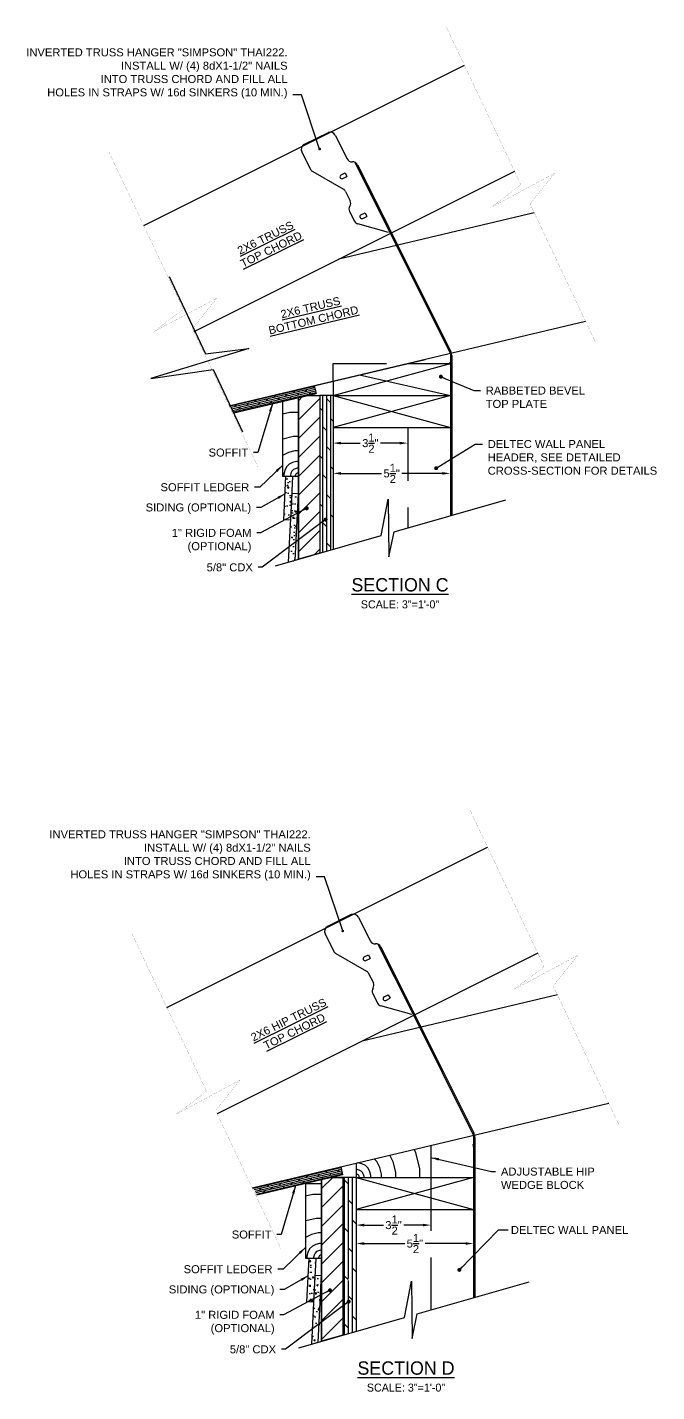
# Model space of a CAD drawing. Header units: inches. Extents: x -1316 to 22433, y -200 to 8737.
# Drawn here: x 5750 to 5779.5, y 1240.2 to 1304.1 of the extents above; entities that cross this region are included whole.
import ezdxf
from ezdxf.enums import TextEntityAlignment as Align

# ---------------------------------------------------------------- set-up
doc = ezdxf.new("R2010")
doc.units = ezdxf.units.IN
doc.header["$LTSCALE"] = 10
doc.header["$MEASUREMENT"] = 0
doc.header["$PDMODE"] = 34
doc.header["$PDSIZE"] = 18
doc.linetypes.add('HIDDEN', pattern=[0.375, 0.25, -0.125])
doc.layers.get('0').update_dxf_attribs({"linetype": 'CONTINUOUS'})
doc.layers.get('DefPoints').update_dxf_attribs({"linetype": 'CONTINUOUS'})
for name, color, linetype in [('6B2A-D-DETAIL$0$A-Anno-Symb', 5, 'CONTINUOUS'), ('6B2A-D-DETAIL$0$WALL', 7, 'CONTINUOUS'), ('6B2A-E-DETAIL$0$A-Anno-Symb', 5, 'CONTINUOUS'), ('DIM', 4, 'CONTINUOUS'), ('HATCH', 5, 'CONTINUOUS'), ('S-HDWR', 104, 'CONTINUOUS'), ('S-ROOF', 2, 'CONTINUOUS'), ('S-TXT', 222, 'CONTINUOUS'), ('S-WALL', 6, 'CONTINUOUS')]:
    doc.layers.add(name, color=color, linetype=linetype)
doc.styles.add('style1', font='arial.ttf')
doc.dimstyles.new('3', dxfattribs={"dimtxt": 0.375, "dimasz": 0.375, "dimexe": 0.125, "dimexo": 0.125, "dimgap": 0.125, "dimtad": 0, "dimdec": 4, "dimrnd": 0.0625, "dimzin": 0, "dimdsep": 46, "dimlunit": 4, "dimtxsty": 'style1', "dimcen": 0.09, "dimazin": 0, "dimtfac": 1, "dimtdec": 4, "dimtofl": 0, "dimtmove": 0, "dimatfit": 0, "dimfxl": 1, "dimtolj": 1, "dimtzin": 0, "dimarcsym": 0})
pattern_1 = [(45, (-451.4968, 308.503), (-0.44194174, 0.44194174), [])]
pattern_2 = [(50, (127.3383, 115.686), (0.7172602, -0.0627521), [0.075, -0.825]), (355, (127.3383, 115.686), (-0.1387513, 0.752192), [0.06, -0.66]), (100.4514, (127.3981, 115.68075), (0.5785094, 0.6894395), [0.0637402, -0.701142]), (46.1842, (127.3383, 115.886), (1.067241, -0.165519), [0.1125, -1.2375]), (96.6356, (127.4273, 115.8722), (0.934663, 0.974118), [0.09561, -1.051713]), (351.1842, (127.3383, 115.886), (0.934662, 0.9741186), [0.09, -0.99]), (21, (127.4383, 115.836), (0.596907, -0.4026189), [0.075, -0.825]), (326, (127.4383, 115.836), (0.2433153, 0.72515), [0.06, -0.66]), (71.4514, (127.48806, 115.8024), (0.8402226, 0.3225305), [0.0637402, -0.701142]), (37.5, (127.33832, 115.68597), (0.01215986, 0.33289385), [0, -0.652, 0, -0.67, 0, -0.6625]), (7.5, (127.3383, 115.68597), (0.26306954, 0.3944117), [0, -0.382, 0, -0.637, 0, -0.2525]), (327.5, (127.11532, 115.68597), (0.53382244, -0.02255487), [0, -0.25, 0, -0.78, 0, -1.035]), (317.5, (127.0153, 115.68597), (0.5831862, 0.100105), [0, -0.325, 0, -0.518, 0, -0.735])]
pattern_3 = [(50, (127.3383, 115.686), (0.7172602, -0.0627521), [0.075, -0.825]), (355, (127.3383, 115.686), (-0.1387513, 0.752192), [0.06, -0.66]), (100.4514, (127.3981, 115.68075), (0.5785094, 0.6894395), [0.0637402, -0.701142]), (46.1842, (127.3383, 115.886), (1.067241, -0.165519), [0.1125, -1.2375]), (96.6356, (127.4273, 115.8722), (0.934663, 0.974118), [0.09561, -1.051713]), (351.1842, (127.3383, 115.886), (0.934662, 0.9741186), [0.09, -0.99]), (21, (127.4383, 115.836), (0.596907, -0.4026189), [0.075, -0.825]), (326, (127.4383, 115.836), (0.2433153, 0.72515), [0.06, -0.66]), (71.4514, (127.48806, 115.8024), (0.8402226, 0.3225305), [0.0637402, -0.701142]), (37.5, (127.33832, 115.68597), (0.01215986, 0.33289385), [0, -0.652, 0, -0.67, 0, -0.6625]), (7.5, (127.3383, 115.68597), (0.26306954, 0.3944117), [0, -0.382, 0, -0.637, 0, -0.2525]), (327.5, (127.11532, 115.68597), (0.53382244, -0.02255487), [0, -0.25, 0, -0.78, 0, -1.035]), (317.5, (127.0153, 115.68597), (0.5831862, 0.100105), [0, -0.325, 0, -0.518, 0, -0.735])]

# ---------------------------------------------------------------- blocks, each defined once
blk = doc.blocks.new('*X821')
at = {"color": 0}
for p, q in [((1.266, 104.959), (0.916, 104.872)), ((1.663, 104.959), (1.266, 104.959)), ((0.937, 103.712), (0.916, 103.702)), ((1.417, 103.832), (0.937, 103.712)), ((1.664, 103.832), (1.417, 103.832)), ((1.203, 103.078), (0.922, 102.938)), ((1.508, 103.155), (1.203, 103.078)), ((1.665, 103.155), (1.508, 103.155)), ((0.922, 102.938), (0.916, 102.932)), ((1.107, 102.402), (1.026, 102.24)), ((1.236, 102.531), (1.107, 102.402)), ((1.398, 102.612), (1.236, 102.531)), ((1.574, 102.656), (1.398, 102.612)), ((1.521, 102.319), (1.433, 102.275)), ((1.616, 102.343), (1.521, 102.319)), ((1.665, 102.656), (1.574, 102.656)), ((1.666, 102.343), (1.616, 102.343)), ((1.026, 102.24), (0.982, 102.063)), ((0.982, 102.063), (0.982, 101.972)), ((1.319, 102.117), (1.295, 102.021)), ((1.295, 102.021), (1.295, 101.972)), ((1.363, 102.205), (1.319, 102.117)), ((1.433, 102.275), (1.363, 102.205)), ((1.533, 102.028), (1.523, 101.991)), ((1.523, 101.991), (1.523, 101.972)), ((1.55, 102.062), (1.533, 102.028)), ((1.576, 102.089), (1.55, 102.062)), ((1.61, 102.106), (1.576, 102.089)), ((1.647, 102.115), (1.61, 102.106)), ((1.666, 102.115), (1.647, 102.115))]:
    blk.add_line(p, q, dxfattribs=at)
blk = doc.blocks.new('*D932')
at = {"layer": 'DefPoints', "color": 0, "transparency": 16777216}
for p in [(0, -1.5), (5.5, -1.5), (5.5, -3.65)]:
    blk.add_point(p, dxfattribs=at)
at = {"layer": 'DIM', "color": 0, "lineweight": -2, "transparency": 16777216}
for p, q in [((0, -1.625), (0, -3.775)), ((5.5, -1.625), (5.5, -3.775)), ((0.375, -3.65), (2.273, -3.65)), ((5.125, -3.65), (3.227, -3.65))]:
    blk.add_line(p, q, dxfattribs=at)
at = {"layer": 'DIM', "color": 0, "transparency": 16777216}
for points in [[(0.375, -3.587), (0.375, -3.712), (0, -3.65)], [(5.125, -3.587), (5.125, -3.712), (5.5, -3.65)]]:
    blk.add_solid(points, dxfattribs=at)
at = {"layer": 'DIM', "color": 0, "transparency": 16777216, "insert": (2.75, -3.65), "char_height": 0.375, "attachment_point": 5, "style": 'style1'}
blk.add_mtext('\\A1;5{\\H1.000000x;\\S1/2;}"', dxfattribs=at)
blk = doc.blocks.new('*D933')
at = {"layer": 'DefPoints', "color": 0, "transparency": 16777216}
for p in [(0, -1.5), (3.5, -1.5), (3.5, -2.232)]:
    blk.add_point(p, dxfattribs=at)
at = {"layer": 'DIM', "color": 0, "lineweight": -2, "transparency": 16777216}
for p, q in [((0, -1.625), (0, -2.357)), ((3.5, -1.625), (3.5, -2.357)), ((0.375, -2.232), (1.273, -2.232)), ((3.125, -2.232), (2.227, -2.232))]:
    blk.add_line(p, q, dxfattribs=at)
at = {"layer": 'DIM', "color": 0, "transparency": 16777216}
for points in [[(0.375, -2.17), (0.375, -2.295), (0, -2.232)], [(3.125, -2.17), (3.125, -2.295), (3.5, -2.232)]]:
    blk.add_solid(points, dxfattribs=at)
at = {"layer": 'DIM', "color": 0, "transparency": 16777216, "insert": (1.75, -2.232), "char_height": 0.375, "attachment_point": 5, "style": 'style1'}
blk.add_mtext('\\A1;3{\\H1.000000x;\\S1/2;}"', dxfattribs=at)
blk = doc.blocks.new('6B2A-D-DETAIL$0$THA11-68-22')
for p, q in [((-5.731, 10.344), (-6.849, 9.785)), ((-5.396, 10.232), (-4.837, 9.114)), ((-6.961, 9.45), (-6.548, 8.623)), ((-4.48, 8.959), (-2.945, 5.891)), ((-6.448, 8.518), (-5.014, 7.698)), ((-5.125, 8.363), (-4.929, 8.461)), ((-4.929, 8.461), (-4.845, 8.293)), ((-4.35, 8.84), (-2.886, 5.912)), ((-5.041, 8.195), (-4.845, 8.293)), ((-4.915, 7.593), (-4.695, 7.154)), ((-4.725, 6.655), (-4.495, 6.195)), ((-4.19, 6.493), (-3.994, 6.591)), ((-4.106, 6.325), (-3.91, 6.423)), ((-3.994, 6.591), (-3.91, 6.423)), ((-2.893, 5.667), (-4.338, 6.066)), ((-2.945, 5.891), (0, 0)), ((-2.893, 5.925), (0.01, 0.12)), ((0, 0), (0, -7.61)), ((0.062, -0.103), (0.062, -7.592))]:
    blk.add_line(p, q)
for centre, radius, start, end in [((-5.619, 10.121), 0.25, 26.56505, 116.56505), ((-6.737, 9.562), 0.25, 116.56505, 206.56505), ((-4.613, 9.226), 0.25, 206.56505, 274.54074), ((-4.573, 8.728), 0.25, 26.56505, 94.54074), ((-6.324, 8.735), 0.25, 206.56505, 240.25512), ((-5.083, 8.279), 0.0938, 116.56505, 296.56505), ((-5.138, 7.481), 0.25, 26.56505, 60.25512), ((-4.919, 7.042), 0.25, 326.56505, 26.56505), ((-4.501, 6.766), 0.25, 146.56505, 206.56505), ((-4.148, 6.409), 0.0938, 116.56505, 296.56505), ((-4.272, 6.307), 0.25, 206.56505, 254.57784), ((-0.437, -0.103), 0.5, 360, 26.56505)]:
    blk.add_arc(centre, radius, start, end)
blk = doc.blocks.new('*X824')
at = {"color": 0}
for p, q in [((1.266, 104.959), (0.916, 104.872)), ((1.663, 104.959), (1.266, 104.959)), ((0.937, 103.712), (0.916, 103.702)), ((1.417, 103.832), (0.937, 103.712)), ((1.664, 103.832), (1.417, 103.832)), ((1.203, 103.078), (0.922, 102.938)), ((1.508, 103.155), (1.203, 103.078)), ((1.665, 103.155), (1.508, 103.155)), ((0.922, 102.938), (0.916, 102.932)), ((1.107, 102.402), (1.026, 102.24)), ((1.236, 102.531), (1.107, 102.402)), ((1.398, 102.612), (1.236, 102.531)), ((1.574, 102.656), (1.398, 102.612)), ((1.521, 102.319), (1.433, 102.275)), ((1.616, 102.343), (1.521, 102.319)), ((1.665, 102.656), (1.574, 102.656)), ((1.666, 102.343), (1.616, 102.343)), ((1.026, 102.24), (0.982, 102.063)), ((0.982, 102.063), (0.982, 101.972)), ((1.319, 102.117), (1.295, 102.021)), ((1.295, 102.021), (1.295, 101.972)), ((1.363, 102.205), (1.319, 102.117)), ((1.433, 102.275), (1.363, 102.205)), ((1.533, 102.028), (1.523, 101.991)), ((1.523, 101.991), (1.523, 101.972)), ((1.55, 102.062), (1.533, 102.028)), ((1.576, 102.089), (1.55, 102.062)), ((1.61, 102.106), (1.576, 102.089)), ((1.647, 102.115), (1.61, 102.106)), ((1.666, 102.115), (1.647, 102.115))]:
    blk.add_line(p, q, dxfattribs=at)
blk = doc.blocks.new('*X823')
at = {"color": 0}
for p, q in [((13.765, 105.511), (13.692, 105.656)), ((11.061, 105.025), (11.031, 105.025)), ((11.238, 104.981), (11.061, 105.025)), ((11.4, 104.9), (11.238, 104.981)), ((11.529, 104.771), (11.4, 104.9)), ((11.936, 105.085), (11.811, 105.21)), ((12.077, 104.804), (11.936, 105.085)), ((12.71, 105.069), (12.552, 105.386)), ((12.83, 104.59), (12.71, 105.069)), ((13.958, 104.741), (13.765, 105.511)), ((11.02, 104.712), (10.97, 104.712)), ((10.989, 104.483), (10.97, 104.483)), ((11.026, 104.474), (10.989, 104.483)), ((11.115, 104.688), (11.02, 104.712)), ((11.06, 104.457), (11.026, 104.474)), ((11.087, 104.43), (11.06, 104.457)), ((11.104, 104.397), (11.087, 104.43)), ((11.113, 104.36), (11.104, 104.397)), ((11.113, 104.341), (11.113, 104.36)), ((11.203, 104.644), (11.115, 104.688)), ((11.273, 104.574), (11.203, 104.644)), ((11.317, 104.486), (11.273, 104.574)), ((11.341, 104.39), (11.317, 104.486)), ((11.341, 104.341), (11.341, 104.39)), ((11.61, 104.609), (11.529, 104.771)), ((11.654, 104.432), (11.61, 104.609)), ((11.654, 104.341), (11.654, 104.432)), ((12.153, 104.499), (12.077, 104.804)), ((12.153, 104.342), (12.153, 104.499)), ((12.83, 104.343), (12.83, 104.59)), ((13.958, 104.344), (13.958, 104.741))]:
    blk.add_line(p, q, dxfattribs=at)
blk = doc.blocks.new('*D936')
at = {"layer": 'DefPoints', "color": 0, "transparency": 16777216}
for p in [(0, -1.5), (5.5, -1.5), (5.5, -3.097)]:
    blk.add_point(p, dxfattribs=at)
at = {"layer": 'DIM', "color": 0, "lineweight": -2, "transparency": 16777216}
for p, q in [((0, -1.625), (0, -3.222)), ((5.5, -1.625), (5.5, -3.222)), ((0.375, -3.097), (2.273, -3.097)), ((5.125, -3.097), (3.227, -3.097))]:
    blk.add_line(p, q, dxfattribs=at)
at = {"layer": 'DIM', "color": 0, "transparency": 16777216}
for points in [[(0.375, -3.034), (0.375, -3.159), (0, -3.097)], [(5.125, -3.034), (5.125, -3.159), (5.5, -3.097)]]:
    blk.add_solid(points, dxfattribs=at)
at = {"layer": 'DIM', "color": 0, "transparency": 16777216, "insert": (2.75, -3.097), "char_height": 0.375, "attachment_point": 5, "style": 'style1'}
blk.add_mtext('\\A1;5{\\H1.000000x;\\S1/2;}"', dxfattribs=at)
blk = doc.blocks.new('*D937')
at = {"layer": 'DefPoints', "color": 0, "transparency": 16777216}
for p in [(0, -1.5), (3.5, -1.5), (3.5, -2.232)]:
    blk.add_point(p, dxfattribs=at)
at = {"layer": 'DIM', "color": 0, "lineweight": -2, "transparency": 16777216}
for p, q in [((0, -1.625), (0, -2.357)), ((3.5, -1.625), (3.5, -2.357)), ((0.375, -2.232), (1.273, -2.232)), ((3.125, -2.232), (2.227, -2.232))]:
    blk.add_line(p, q, dxfattribs=at)
at = {"layer": 'DIM', "color": 0, "transparency": 16777216}
for points in [[(0.375, -2.17), (0.375, -2.295), (0, -2.232)], [(3.125, -2.17), (3.125, -2.295), (3.5, -2.232)]]:
    blk.add_solid(points, dxfattribs=at)
at = {"layer": 'DIM', "color": 0, "transparency": 16777216, "insert": (1.75, -2.232), "char_height": 0.375, "attachment_point": 5, "style": 'style1'}
blk.add_mtext('\\A1;3{\\H1.000000x;\\S1/2;}"', dxfattribs=at)
blk = doc.blocks.new('6B2A-E-DETAIL$0$THA11-68-22')
for p, q in [((-5.731, 10.344), (-6.849, 9.785)), ((-5.396, 10.232), (-4.837, 9.114)), ((-6.961, 9.45), (-6.548, 8.623)), ((-4.48, 8.959), (-2.945, 5.891)), ((-6.448, 8.518), (-5.014, 7.698)), ((-5.125, 8.363), (-4.929, 8.461)), ((-4.929, 8.461), (-4.845, 8.293)), ((-4.35, 8.84), (-2.886, 5.912)), ((-5.041, 8.195), (-4.845, 8.293)), ((-4.915, 7.593), (-4.695, 7.154)), ((-4.725, 6.655), (-4.495, 6.195)), ((-4.19, 6.493), (-3.994, 6.591)), ((-4.106, 6.325), (-3.91, 6.423)), ((-3.994, 6.591), (-3.91, 6.423)), ((-2.893, 5.667), (-4.338, 6.066)), ((-2.945, 5.891), (0, 0)), ((-2.893, 5.925), (0.01, 0.12)), ((0, 0), (0, -7.61)), ((0.062, -0.103), (0.062, -7.592))]:
    blk.add_line(p, q)
for centre, radius, start, end in [((-5.619, 10.121), 0.25, 26.56505, 116.56505), ((-6.737, 9.562), 0.25, 116.56505, 206.56505), ((-4.613, 9.226), 0.25, 206.56505, 274.54074), ((-4.573, 8.728), 0.25, 26.56505, 94.54074), ((-6.324, 8.735), 0.25, 206.56505, 240.25512), ((-5.083, 8.279), 0.0938, 116.56505, 296.56505), ((-5.138, 7.481), 0.25, 26.56505, 60.25512), ((-4.919, 7.042), 0.25, 326.56505, 26.56505), ((-4.501, 6.766), 0.25, 146.56505, 206.56505), ((-4.148, 6.409), 0.0938, 116.56505, 296.56505), ((-4.272, 6.307), 0.25, 206.56505, 254.57784), ((-0.437, -0.103), 0.5, 360, 26.56505)]:
    blk.add_arc(centre, radius, start, end)
blk = doc.blocks.new('*U830')
at = {"layer": 'HATCH'}
h = blk.add_hatch(dxfattribs=at)
h.set_pattern_fill('DOLMIT', color=256, scale=0.3125, angle=13.25, style=0)
h.set_pattern_definition([(13.25, (-1.08363, 0.4131), (-0.0179063, 0.0760453), []), (58.25, (-1.08363, 0.4131), (-0.187903, 0.116278), [0.110485, -0.220971])])
h.paths.add_polyline_path([(-4.8191, -0.47268), (-4.65515, -0.8192), (-0.79391, 0.0964), (-0.88043, 0.46128)])
h = blk.add_hatch(dxfattribs=at)
h.set_pattern_fill('ANSI31', color=256, scale=5, style=0)
h.set_pattern_definition(pattern_1)
h.paths.add_polyline_path([(-1.625, -7.67517), (-1.625, -0.10067), (-1.20044, 0), (-0.625, 0), (-0.625, -7.38889)])
h = blk.add_hatch(dxfattribs=at)
h.set_pattern_fill('DOLMIT', color=256, scale=0.75, angle=90, style=0)
h.set_pattern_definition([(90, (417.32993, -13.78472), (-0.1875, 1e-17), []), (135, (417.32993, -13.7847), (-0.375, -0.375), [0.265165, -0.5303308])])
h.paths.add_polyline_path([(0, 0), (-0.625, 0), (-0.625, -5.83467), (-0.38954, -5.68562, -0.2541743), (-0.41804, -5.63317, -1), (-0.29304, -5.63317, -0.59467468), (-0.38954, -5.68562), (-0.625, -5.83467), (-0.625, -7.38889), (0, -7.20997)])
h = blk.add_hatch(dxfattribs=at)
h.set_pattern_fill('AR-CONC', color=256, scale=0.1, style=0)
h.set_pattern_definition(pattern_2)
h.paths.add_polyline_path([(-1.99809, -5.84246), (-2.31021, -5.82722), (-2.20538, -3.77852), (-1.89878, -3.79372)])
h = blk.add_hatch(dxfattribs=at)
h.set_pattern_fill('AR-CONC', color=256, scale=0.1, style=0)
h.set_pattern_definition(pattern_2)
h.paths.add_polyline_path([(-1.625, -4.60919), (-1.93713, -4.59395), (-2.09413, -7.80947), (-1.77682, -7.71863)])
for p, q in [((5.5, 1.44153), (5.5, -5.63545)), ((5.5625, 1.44884), (5.5625, -5.61756))]:
    blk.add_line(p, q)
for centre in [(5, 1.44153), (5.0625, 1.44884)]:
    blk.add_arc(centre, 0.5, 0, 13.3399743)
at = {"layer": '6B2A-D-DETAIL$0$A-Anno-Symb', "const_width": 0.005}
for points in [[(5.31834, 17.25517), (8.80815, 9.8795), (7.40852, 8.81952), (10.38568, 10.41058), (9.23585, 8.97557), (12.30291, 2.49338)], [(-10.50454, 11.41439), (-7.01473, 4.03872), (-8.41436, 2.97874), (-5.43721, 4.5698), (-6.58704, 3.13479), (-3.51998, -3.3474)]]:
    blk.add_lwpolyline(points, dxfattribs=at)
at = {"layer": '6B2A-D-DETAIL$0$WALL'}
blk.add_line((-4.874, -0.4857), (4.32187, 1.69489), dxfattribs=at)
at = {"layer": 'HATCH'}
for p, q in [((0, 0), (5.5, 1.5)), ((1.24673, 0.96569), (5.5, 0)), ((5.5, 0), (0, -1.5)), ((0, 0), (5.5, -1.5))]:
    blk.add_line(p, q, dxfattribs=at)
for points in [[(-7.68332, 5.5808), (-5.97046, 1.9607), (-3.94516, 2.20462), (-8.53588, 0.79514), (-5.61983, 1.21965), (-4.24028, -1.69602)], [(-2.69149, -7.98048), (2.26133, -6.5626), (2.58699, -4.85981), (2.61833, -7.55439), (2.86477, -6.38985), (8.10134, -4.89074)]]:
    blk.add_lwpolyline(points, dxfattribs=at)
blk.add_lwpolyline([(-1.625, -7.67517), (-1.625, -0.10067), (-1.20044, 0), (-0.625, 0), (-0.625, -7.38889)], close=True, dxfattribs=at)
at = {"layer": 'S-ROOF'}
for p, q in [((-8.87162, 7.96322), (6.15897, 15.47851)), ((8.51184, 10.50576), (-6.51875, 2.99047)), ((9.43279, 8.55934), (0.27667, 6.38818)), ((-4.8191, -0.47268), (11.83749, 3.47704))]:
    blk.add_line(p, q, dxfattribs=at)
at = {"layer": 'S-WALL', "linetype": 'HIDDEN'}
for p, q in [((0, 0.67006), (0, 1.5)), ((0, 1.5), (3.5, 1.5))]:
    blk.add_line(p, q, dxfattribs=at)
at = {"layer": 'S-WALL'}
for p, q in [((3.5, 1.5), (5.5, 1.5)), ((5.5, 1.5), (5.5, -5.63545)), ((5.5, 1.5), (5.5, -5.63545)), ((0, 0.67006), (0, -7.20997)), ((-4.65515, -0.8192), (-0.79391, 0.0964)), ((-0.88043, 0.46128), (-0.79391, 0.0964)), ((-0.625, 0), (-0.625, -7.38889)), ((0, 0), (-0.625, 0)), ((0, 0), (5.5, 0)), ((-2.375, -0.27852), (-2.375, -3.77852)), ((-1.625, -0.10067), (-1.625, -7.67517)), ((0, -1.5), (5.5, -1.5)), ((-2.375, -3.77852), (-1.625, -3.77852))]:
    blk.add_line(p, q, dxfattribs=at)
at = {"layer": 'S-WALL', "color": 5, "linetype": 'HIDDEN'}
blk.add_line((3.5, -1.5), (3.5, -6.208), dxfattribs=at)
at = {"layer": 'S-WALL'}
for points in [[(-1.99809, -5.84246), (-2.31021, -5.82722), (-2.20538, -3.77852), (-1.89878, -3.79372)], [(-1.625, -4.60919), (-1.93713, -4.59395), (-2.09413, -7.80947), (-1.77682, -7.71863)]]:
    blk.add_lwpolyline(points, close=True, dxfattribs=at)
at = {"layer": 'HATCH'}
blk.add_blockref('*X821', (-3.29103, -105.75074), dxfattribs=at)
at = {"layer": 'S-HDWR'}
blk.add_blockref('6B2A-D-DETAIL$0$THA11-68-22', (5.5, 1.97425), dxfattribs=at)
at = {"layer": 'S-TXT', "style": 'style1'}
for s, rotation, p in [('%%U2X6 TRUSS', 26.3254257, (-3.0838, 7.22711)), ('%%uTOP CHORD', 26.3254257, (-2.81455, 6.68294)), ('%%U2X6 TRUSS', 13.3399743, (-1.01408, 3.94495)), ('%%uBOTTOM CHORD', 13.3399743, (-0.874, 3.35419))]:
    blk.add_text(s, height=0.375, rotation=rotation, dxfattribs=at).set_placement(p, align=Align.CENTER)
at = {"layer": 'S-TXT', "char_height": 0.375, "style": 'style1'}
for s, insert, attachment_point in [('INVERTED TRUSS HANGER "SIMPSON" THAI222. \\PINSTALL W/ (4) 8dX1-1/2" NAILS\\PINTO TRUSS CHORD AND FILL ALL \\PHOLES IN STRAPS W/ 16d SINKERS (10 MIN.)', (-2.13064, 13.90722), 9), ('\\A1;SOFFIT LEDGER', (-3.92475, -4.11145), 3), ('\\A1;SIDING (OPTIONAL)', (-3.8344, -5.05946), 3), ('{\\Fae2|c0;\\H1.667x;\\LSECTION C\\H0.5999x;\\l\\PSCALE: 3"=1\'-0"}', (3.14053, -9.27065), 5)]:
    blk.add_mtext(s, dxfattribs=dict(at, insert=insert, attachment_point=attachment_point))
for s, insert, width, attachment_point in [('\\A1;RABBETED BEVEL\\PTOP PLATE', (7.15686, 0.41931), 5.5111822, 1), ('\\A1;SOFFIT', (-3.96986, -2.48615), 0.625, 3), ('DELTEC WALL PANEL \\PHEADER, SEE DETAILED \\PCROSS-SECTION FOR DETAILS', (7.25095, -2.08664), 11.8582059, 1), ('\\A1;1" RIGID FOAM\\P(OPTIONAL)', (-3.82146, -6.24928), 5.0948333, 3), ('5/8" CDX', (-3.75675, -7.86587), 3.9803196, 3)]:
    blk.add_mtext(s, dxfattribs=dict(at, insert=insert, width=width, attachment_point=attachment_point))
at = {"layer": 'DIM'}
for p2, distance, picture, middle in [((5.5, -1.5), -2.14969, '*D932', (2.75, -3.64969)), ((3.5, -1.5), -0.73244, '*D933', (1.75, -2.23244))]:
    dim = blk.add_aligned_dim(p1=(0, -1.5), p2=p2, distance=distance, dimstyle='3', dxfattribs=at)
    dim.commit()
    dim.dimension.update_dxf_attribs({"geometry": picture, "text_midpoint": middle})
at = {"layer": 'S-TXT', "annotation_type": 0, "has_hookline": 1, "hookline_direction": 1}
for points, override, text_width in [([(-0.62674, 11.55281), (-1.48106, 14.09472), (-1.88064, 14.09472)], {"dimasz": 0.125, "dimgap": 0.25, "dimtad": 0, "dimldrblk": 'DOT'}, 12.15425), ([(-2.83899, -0.38854), (-3.52033, -2.67365), (-3.71986, -2.67365)], {"dimgap": 0.25, "dimtad": 0}, 1.82844), ([(-2.375, -3.27726), (-3.42887, -4.29895), (-3.67475, -4.29895)], {"dimgap": 0.25, "dimtad": 0}, 4.13216), ([(-2.24803, -4.61207), (-3.37733, -5.24696), (-3.5844, -5.24696)], {"dimgap": 0.25, "dimtad": 0}, 4.9057), ([(-1.22905, -5.28576), (-3.40322, -6.43678), (-3.57146, -6.43678)], {"dimasz": 0.1875, "dimgap": 0.25, "dimtad": 0, "dimldrblk": 'DOT'}, 3.64026), ([(-0.34903, -5.816), (-3.31263, -8.05337), (-3.50675, -8.05337)], {"dimasz": 0.1875, "dimgap": 0.25, "dimtad": 0, "dimldrblk": 'DOT'}, 2.14077)]:
    blk.add_leader(points, dimstyle='3', override=override, dxfattribs=dict(at, text_width=text_width))
at = {"layer": 'S-TXT', "annotation_type": 0, "has_hookline": 1, "hookline_direction": 0}
for points in [[(5.05432, 0.88281), (6.60149, 0.23181), (6.90686, 0.23181)], [(4.835, -3.40603), (6.66315, -2.27414), (7.00095, -2.27414)]]:
    blk.add_leader(points, dimstyle='3', override={"dimasz": 0.1875, "dimldrblk": 'DOT'}, dxfattribs=at)
blk = doc.blocks.new('*U839')
at = {"layer": 'HATCH'}
h = blk.add_hatch(dxfattribs=at)
h.set_pattern_fill('DOLMIT', color=256, scale=0.3125, angle=13.25, style=0)
h.set_pattern_definition([(13.25, (-0.80973, 0.47805), (-0.0179063, 0.0760453), []), (58.25, (-0.80973, 0.47805), (-0.187903, 0.116278), [0.110485, -0.220971])])
h.paths.add_polyline_path([(-0.72464, 0.49822), (-4.8191, -0.47268), (-4.65515, -0.8192), (-0.63812, 0.13334)])
h = blk.add_hatch(dxfattribs=at)
h.set_pattern_fill('ANSI31', color=256, scale=5, style=0)
h.set_pattern_definition(pattern_1)
h.paths.add_polyline_path([(-1.625, -7.67517), (-1.625, -0.10067), (-1.20044, 0), (-0.625, 0), (-0.625, -7.38889)])
h = blk.add_hatch(dxfattribs=at)
h.set_pattern_fill('DOLMIT', color=256, scale=0.75, angle=90, style=0)
h.set_pattern_definition([(90, (-1.83337, -0.15008), (-0.1875, 1e-17), []), (135, (-1.83337, -0.1501), (-0.375, -0.375), [0.265165, -0.53033])])
h.paths.add_polyline_path([(-0.625, -4.91062), (-0.37526, -4.80849, -0.1221021), (-0.38249, -4.77929, -1), (-0.25749, -4.77929, -0.782369), (-0.37526, -4.80849), (-0.625, -4.91062), (-0.625, -7.38889), (0, -7.20997), (0, 0), (-0.625, 0)])
h = blk.add_hatch(dxfattribs=at)
h.set_pattern_fill('AR-CONC', color=256, scale=0.1, style=0)
h.set_pattern_definition(pattern_3)
h.paths.add_polyline_path([(-1.99809, -5.84246), (-2.31021, -5.82722), (-2.20538, -3.77852), (-1.89878, -3.79372)])
h = blk.add_hatch(dxfattribs=at)
h.set_pattern_fill('AR-CONC', color=256, scale=0.1, style=0)
h.set_pattern_definition(pattern_3)
h.paths.add_polyline_path([(-1.625, -4.60919), (-1.93713, -4.59395), (-2.09413, -7.80947), (-1.77682, -7.71863)])
for p, q in [((5.5, 1.44153), (5.5, -5.63545)), ((5.5625, 1.44884), (5.5625, -5.61756))]:
    blk.add_line(p, q)
for centre in [(5, 1.44153), (5.0625, 1.44884)]:
    blk.add_arc(centre, 0.5, 0, 13.3399743)
at = {"layer": '6B2A-E-DETAIL$0$A-Anno-Symb', "const_width": 0.005}
for points in [[(5.31834, 17.25517), (8.80815, 9.8795), (7.40852, 8.81952), (10.38568, 10.41058), (9.23585, 8.97557), (12.30291, 2.49338)], [(-10.50454, 11.41439), (-7.01473, 4.03872), (-8.41436, 2.97874), (-5.43721, 4.5698), (-6.58704, 3.13479), (-3.51998, -3.3474)]]:
    blk.add_lwpolyline(points, dxfattribs=at)
at = {"layer": 'HATCH'}
for p, q in [((0, 0), (5.5, -1.5)), ((5.5, 0), (0, -1.5))]:
    blk.add_line(p, q, dxfattribs=at)
blk.add_lwpolyline([(-1.625, -7.67517), (-1.625, -0.10067), (-1.20044, 0), (-0.625, 0), (-0.625, -7.38889)], close=True, dxfattribs=at)
blk.add_lwpolyline([(-2.69149, -7.98048), (2.26133, -6.5626), (2.58699, -4.85981), (2.61833, -7.55439), (2.86477, -6.38985), (8.10134, -4.89074)], dxfattribs=at)
at = {"layer": 'S-ROOF'}
for p, q in [((-8.87162, 7.96322), (6.15897, 15.47851)), ((8.51184, 10.50576), (-6.51875, 2.99047)), ((9.43279, 8.55934), (0.27667, 6.38818)), ((-4.874, -0.4857), (11.83749, 3.47704))]:
    blk.add_line(p, q, dxfattribs=at)
at = {"layer": 'S-WALL'}
for p, q in [((3.5, 1.5), (3.5, 0)), ((5.5, 1.5), (5.5, -5.63545)), ((5.5, 1.5), (5.5, -5.63545)), ((0, 0.67006), (0, -7.20997)), ((-4.65515, -0.8192), (-0.63812, 0.13334)), ((0, 0), (-1.20044, 0)), ((-0.72464, 0.49822), (-0.63756, 0.13096)), ((-0.625, 0), (-0.625, -7.38889)), ((0, 0), (5.5, 0)), ((-2.375, -0.27852), (-1.625, -0.27852)), ((-2.375, -0.27852), (-2.375, -3.77852)), ((-1.625, -0.10067), (-1.625, -7.67517)), ((0, -1.5), (5.5, -1.5)), ((-2.375, -3.77852), (-1.625, -3.77852))]:
    blk.add_line(p, q, dxfattribs=at)
at = {"layer": 'S-WALL', "color": 5, "linetype": 'HIDDEN'}
blk.add_lwpolyline([(3.5, 0), (3.5, -6.208)], dxfattribs=at)
at = {"layer": 'S-WALL'}
for points in [[(-1.99809, -5.84246), (-2.31021, -5.82722), (-2.20538, -3.77852), (-1.89878, -3.79372)], [(-1.625, -4.60919), (-1.93713, -4.59395), (-2.09413, -7.80947), (-1.77682, -7.71863)]]:
    blk.add_lwpolyline(points, close=True, dxfattribs=at)
at = {"layer": 'HATCH'}
for name, p in [('*X823', (-10.97035, -104.34078)), ('*X824', (-3.29103, -105.75074))]:
    blk.add_blockref(name, p, dxfattribs=at)
at = {"layer": 'S-HDWR'}
blk.add_blockref('6B2A-E-DETAIL$0$THA11-68-22', (5.5, 1.97425), dxfattribs=at)
at = {"layer": 'S-TXT', "style": 'style1'}
for s, p in [('%%u2X6 HIP TRUSS', (-3.0838, 7.22711)), ('%%uTOP CHORD', (-2.81455, 6.68294))]:
    blk.add_text(s, height=0.375, rotation=26.3254257, dxfattribs=at).set_placement(p, align=Align.CENTER)
at = {"layer": 'S-TXT', "char_height": 0.375, "style": 'style1'}
for s, insert, attachment_point in [('INVERTED TRUSS HANGER "SIMPSON" THAI222. \\PINSTALL W/ (4) 8dX1-1/2" NAILS\\PINTO TRUSS CHORD AND FILL ALL \\PHOLES IN STRAPS W/ 16d SINKERS (10 MIN.)', (-2.13064, 13.90722), 9), ('\\A1;SOFFIT LEDGER', (-3.92475, -4.11145), 3), ('\\A1;SIDING (OPTIONAL)', (-3.8344, -5.05946), 3), ('{\\Fae2|c0;\\H1.667x;\\LSECTION D\\H0.5999x;\\l\\PSCALE: 3"=1\'-0"}', (2.33608, -9.32981), 5)]:
    blk.add_mtext(s, dxfattribs=dict(at, insert=insert, attachment_point=attachment_point))
for s, insert, width, attachment_point in [('\\A1;ADJUSTABLE HIP\\PWEDGE BLOCK', (6.78609, 0.46362), 5.1546825, 1), ('\\A1;SOFFIT', (-3.96986, -2.48615), 0.625, 3), ('DELTEC WALL PANEL ', (7.25095, -2.27311), 11.8582059, 1), ('\\A1;1" RIGID FOAM\\P(OPTIONAL)', (-3.82146, -6.24928), 5.0948333, 3), ('5/8" CDX', (-3.75675, -7.86587), 3.9803196, 3)]:
    blk.add_mtext(s, dxfattribs=dict(at, insert=insert, width=width, attachment_point=attachment_point))
at = {"layer": 'DIM'}
for p2, distance, picture, middle in [((5.5, -1.5), -1.59668, '*D936', (2.75, -3.09668)), ((3.5, -1.5), -0.73244, '*D937', (1.75, -2.23244))]:
    dim = blk.add_aligned_dim(p1=(0, -1.5), p2=p2, distance=distance, dimstyle='3', dxfattribs=at)
    dim.commit()
    dim.dimension.update_dxf_attribs({"geometry": picture, "text_midpoint": middle})
at = {"layer": 'S-TXT', "annotation_type": 0, "has_hookline": 1}
for points, override, hookline_direction, text_width in [([(-0.62674, 11.55281), (-1.48106, 14.09472), (-1.88064, 14.09472)], {"dimasz": 0.125, "dimgap": 0.25, "dimtad": 0, "dimldrblk": 'DOT'}, 1, 12.15425), ([(3.5, 0.93598), (6.34044, 0.27612), (6.53609, 0.27612)], {"dimgap": 0.25, "dimtad": 0}, 0, 4.37312), ([(-2.83899, -0.38854), (-3.52033, -2.67365), (-3.71986, -2.67365)], {"dimgap": 0.25, "dimtad": 0}, 1, 1.82844), ([(4.835, -4.32984), (6.66315, -2.46061), (7.12595, -2.46061)], {"dimasz": 0.1875, "dimldrblk": 'DOT'}, 0, 5.44338), ([(-2.375, -3.27726), (-3.42887, -4.29895), (-3.67475, -4.29895)], {"dimgap": 0.25, "dimtad": 0}, 1, 4.13216), ([(-2.24803, -4.61207), (-3.37733, -5.24696), (-3.5844, -5.24696)], {"dimgap": 0.25, "dimtad": 0}, 1, 4.9057), ([(-1.22905, -5.28576), (-3.40322, -6.43678), (-3.57146, -6.43678)], {"dimasz": 0.1875, "dimgap": 0.25, "dimtad": 0, "dimldrblk": 'DOT'}, 1, 3.64026), ([(-0.34903, -5.816), (-3.31263, -8.05337), (-3.50675, -8.05337)], {"dimasz": 0.1875, "dimgap": 0.25, "dimtad": 0, "dimldrblk": 'DOT'}, 1, 2.14077)]:
    blk.add_leader(points, dimstyle='3', override=override, dxfattribs=dict(at, hookline_direction=hookline_direction, text_width=text_width))

msp = doc.modelspace()

# ---------------------------------------------------------------- block references
for name, p in [('*U830', (5764.3746, 1286.87687)), ('*U839', (5765.46059, 1250.22706))]:
    msp.add_blockref(name, p)

doc.saveas('drawing.dxf')
